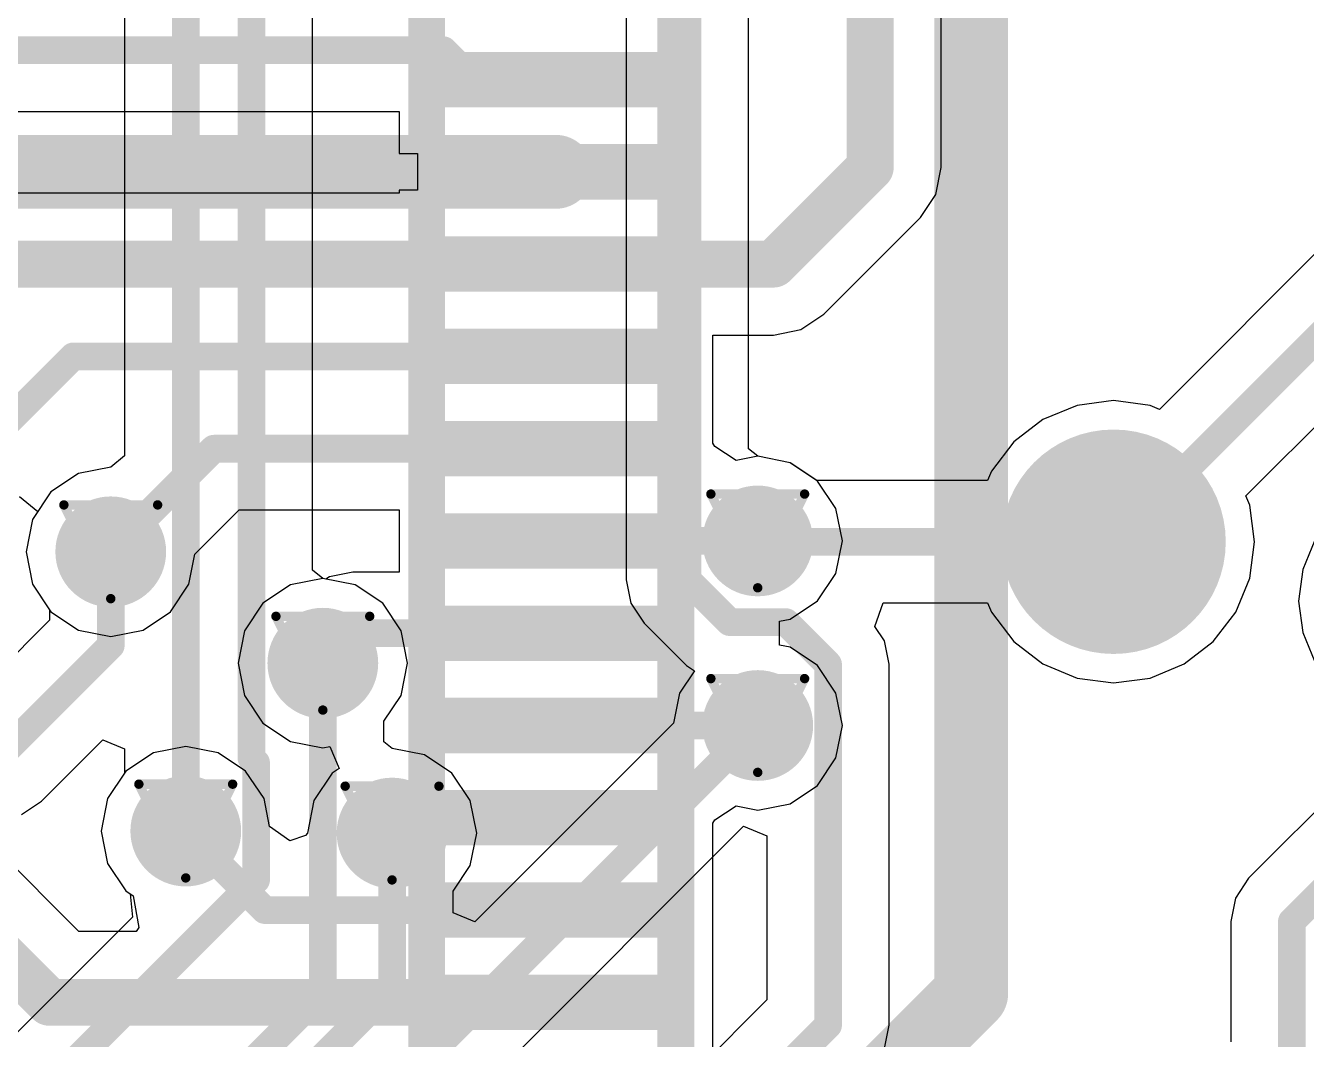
# Model space of a CAD drawing. Header units: millimetres. Extents: x 9.6 to 105, y 7.6 to 66.9.
# Drawn here: x 57.04 to 63.98, y 39.98 to 45.47 of the extents above; entities that cross this region are included whole.
import ezdxf

# ---------------------------------------------------------------- set-up
doc = ezdxf.new("R2010")
doc.units = ezdxf.units.MM
for name, color, linetype in [('BottomLayer', 5, 'Continuous'), ('BottomPaste', 16, 'Continuous'), ('BottomSolder', 6, 'Continuous'), ('DrillDrawing', 1, 'Continuous'), ('Mechanical2', 216, 'Continuous'), ('Mechanical3', 76, 'Continuous'), ('Mechanical5', 56, 'Continuous'), ('TopLayer', 1, 'Continuous'), ('TopPaste', 8, 'Continuous'), ('TopSolder', 216, 'Continuous'), ('ViaHoleLayer', 16, 'Continuous')]:
    doc.layers.add(name, color=color, linetype=linetype)

msp = doc.modelspace()

# ---------------------------------------------------------------- hatches: boundary and pattern name
at = {"layer": 'BottomLayer'}
h = msp.add_hatch(color=5, dxfattribs=at)
edge = h.paths.add_edge_path()
edge.add_arc((62.9384568, 42.6756576), 0.508, 0, 360)
h = msp.add_hatch(color=5, dxfattribs=at)
edge = h.paths.add_edge_path()
edge.add_arc((57.50559999999999, 42.62119999999999), 0.1999996, 0, 360)
h = msp.add_hatch(color=5, dxfattribs=at)
edge = h.paths.add_edge_path()
edge.add_arc((61.0108, 42.6800264), 0.1999996, 0, 360)
h = msp.add_hatch(color=5, dxfattribs=at)
edge = h.paths.add_edge_path()
edge.add_arc((58.65459439999999, 42.0175944), 0.1999996, 0, 360)
h = msp.add_hatch(color=5, dxfattribs=at)
edge = h.paths.add_edge_path()
edge.add_arc((61.0108, 41.6800284), 0.1999996, 0, 360)
h = msp.add_hatch(color=5, dxfattribs=at)
edge = h.paths.add_edge_path()
edge.add_arc((57.91199999999999, 41.10802039999999), 0.1999996, 0, 360)
h = msp.add_hatch(color=5, dxfattribs=at)
edge = h.paths.add_edge_path()
edge.add_arc((59.02959999999999, 41.0972), 0.1999996, 0, 360)
at = {"layer": 'BottomPaste'}
h = msp.add_hatch(color=16, dxfattribs=at)
edge = h.paths.add_edge_path()
edge.add_arc((62.9384568, 42.6756576), 0.4580001, 0, 360)
at = {"layer": 'BottomSolder'}
h = msp.add_hatch(color=6, dxfattribs=at)
edge = h.paths.add_edge_path()
edge.add_arc((62.9384568, 42.6756576), 0.6079998, 0, 360)
h = msp.add_hatch(color=6, dxfattribs=at)
edge = h.paths.add_edge_path()
edge.add_arc((61.0108, 42.6800264), 0.2999994, 0, 360)
h = msp.add_hatch(color=6, dxfattribs=at)
edge = h.paths.add_edge_path()
edge.add_arc((57.50559999999999, 42.62119999999999), 0.2999994, 0, 360)
h = msp.add_hatch(color=6, dxfattribs=at)
edge = h.paths.add_edge_path()
edge.add_arc((58.65459439999999, 42.0175944), 0.2999994, 0, 360)
h = msp.add_hatch(color=6, dxfattribs=at)
edge = h.paths.add_edge_path()
edge.add_arc((61.0108, 41.6800284), 0.2999994, 0, 360)
h = msp.add_hatch(color=6, dxfattribs=at)
edge = h.paths.add_edge_path()
edge.add_arc((57.91199999999999, 41.10802039999999), 0.2999994, 0, 360)
h = msp.add_hatch(color=6, dxfattribs=at)
edge = h.paths.add_edge_path()
edge.add_arc((59.02959999999999, 41.0972), 0.2999994, 0, 360)
at = {"layer": 'TopLayer'}
for points in [[(59.31727913, 45.3299957), (60.51727927, 45.3299957), (60.51727927, 45.0299963), (59.31727913, 45.0299963)], [(59.31727913, 44.8300221), (60.51727927, 44.8300221), (60.51727927, 44.5300227), (59.31727913, 44.5300227)], [(59.31727913, 44.3299977), (60.51727927, 44.3299977), (60.51727927, 44.0299983), (59.31727913, 44.0299983)], [(59.31727913, 43.8299733), (60.51727927, 43.8299733), (60.51727927, 43.5299739), (59.31727913, 43.5299739)], [(59.31727913, 43.3299997), (60.51727927, 43.3299997), (60.51727927, 43.0300003), (59.31727913, 43.0300003)], [(59.31727913, 42.8300261), (60.51727927, 42.8300261), (60.51727927, 42.5300267), (59.31727913, 42.5300267)], [(59.31727913, 42.3300017), (60.51727927, 42.3300017), (60.51727927, 42.03000229999999), (59.31727913, 42.03000229999999)], [(59.31727913, 41.83002809999999), (60.51727927, 41.83002809999999), (60.51727927, 41.5300287), (59.31727913, 41.5300287)], [(59.31727913, 41.3300037), (60.51727927, 41.3300037), (60.51727927, 41.0300043), (59.31727913, 41.0300043)], [(59.31727913, 40.8299793), (60.51727927, 40.8299793), (60.51727927, 40.52997989999999), (59.31727913, 40.52997989999999)], [(59.31727913, 40.33000569999999), (60.51727927, 40.33000569999999), (60.51727927, 40.0300063), (59.31727913, 40.0300063)]]:
    msp.add_hatch(color=1, dxfattribs=at).paths.add_polyline_path(points)
h = msp.add_hatch(color=1, dxfattribs=at)
edge = h.paths.add_edge_path()
edge.add_arc((57.50559999999999, 42.62119999999999), 0.1999996, 0, 360)
h = msp.add_hatch(color=1, dxfattribs=at)
edge = h.paths.add_edge_path()
edge.add_arc((61.0108, 42.6800264), 0.1999996, 0, 360)
h = msp.add_hatch(color=1, dxfattribs=at)
edge = h.paths.add_edge_path()
edge.add_arc((58.65459439999999, 42.0175944), 0.1999996, 0, 360)
h = msp.add_hatch(color=1, dxfattribs=at)
edge = h.paths.add_edge_path()
edge.add_arc((61.0108, 41.6800284), 0.1999996, 0, 360)
h = msp.add_hatch(color=1, dxfattribs=at)
edge = h.paths.add_edge_path()
edge.add_arc((57.91199999999999, 41.10802039999999), 0.1999996, 0, 360)
h = msp.add_hatch(color=1, dxfattribs=at)
edge = h.paths.add_edge_path()
edge.add_arc((59.02959999999999, 41.0972), 0.1999996, 0, 360)
at = {"layer": 'TopPaste'}
for points in [[(59.31727913, 45.3299957), (60.51727927, 45.3299957), (60.51727927, 45.0299963), (59.31727913, 45.0299963)], [(59.31727913, 44.8300221), (60.51727927, 44.8300221), (60.51727927, 44.5300227), (59.31727913, 44.5300227)], [(59.31727913, 44.3299977), (60.51727927, 44.3299977), (60.51727927, 44.0299983), (59.31727913, 44.0299983)], [(59.31727913, 43.8299733), (60.51727927, 43.8299733), (60.51727927, 43.5299739), (59.31727913, 43.5299739)], [(59.31727913, 43.3299997), (60.51727927, 43.3299997), (60.51727927, 43.0300003), (59.31727913, 43.0300003)], [(59.31727913, 42.8300261), (60.51727927, 42.8300261), (60.51727927, 42.5300267), (59.31727913, 42.5300267)], [(59.31727913, 42.3300017), (60.51727927, 42.3300017), (60.51727927, 42.03000229999999), (59.31727913, 42.03000229999999)], [(59.31727913, 41.83002809999999), (60.51727927, 41.83002809999999), (60.51727927, 41.5300287), (59.31727913, 41.5300287)], [(59.31727913, 41.3300037), (60.51727927, 41.3300037), (60.51727927, 41.0300043), (59.31727913, 41.0300043)], [(59.31727913, 40.8299793), (60.51727927, 40.8299793), (60.51727927, 40.52997989999999), (59.31727913, 40.52997989999999)], [(59.31727913, 40.33000569999999), (60.51727927, 40.33000569999999), (60.51727927, 40.0300063), (59.31727913, 40.0300063)]]:
    msp.add_hatch(color=8, dxfattribs=at).paths.add_polyline_path(points)
at = {"layer": 'TopSolder'}
for points in [[(59.31727913, 45.3299957), (60.51727927, 45.3299957), (60.51727927, 45.0299963), (59.31727913, 45.0299963)], [(59.31727913, 44.8300221), (60.51727927, 44.8300221), (60.51727927, 44.5300227), (59.31727913, 44.5300227)], [(59.31727913, 44.3299977), (60.51727927, 44.3299977), (60.51727927, 44.0299983), (59.31727913, 44.0299983)], [(59.31727913, 43.8299733), (60.51727927, 43.8299733), (60.51727927, 43.5299739), (59.31727913, 43.5299739)], [(59.31727913, 43.3299997), (60.51727927, 43.3299997), (60.51727927, 43.0300003), (59.31727913, 43.0300003)], [(59.31727913, 42.8300261), (60.51727927, 42.8300261), (60.51727927, 42.5300267), (59.31727913, 42.5300267)], [(59.31727913, 42.3300017), (60.51727927, 42.3300017), (60.51727927, 42.03000229999999), (59.31727913, 42.03000229999999)], [(59.31727913, 41.83002809999999), (60.51727927, 41.83002809999999), (60.51727927, 41.5300287), (59.31727913, 41.5300287)], [(59.31727913, 41.3300037), (60.51727927, 41.3300037), (60.51727927, 41.0300043), (59.31727913, 41.0300043)], [(59.31727913, 40.8299793), (60.51727927, 40.8299793), (60.51727927, 40.52997989999999), (59.31727913, 40.52997989999999)], [(59.31727913, 40.33000569999999), (60.51727927, 40.33000569999999), (60.51727927, 40.0300063), (59.31727913, 40.0300063)]]:
    msp.add_hatch(color=216, dxfattribs=at).paths.add_polyline_path(points)
h = msp.add_hatch(color=216, dxfattribs=at)
edge = h.paths.add_edge_path()
edge.add_arc((61.0108, 42.6800264), 0.2999994, 0, 360)
h = msp.add_hatch(color=216, dxfattribs=at)
edge = h.paths.add_edge_path()
edge.add_arc((57.50559999999999, 42.62119999999999), 0.2999994, 0, 360)
h = msp.add_hatch(color=216, dxfattribs=at)
edge = h.paths.add_edge_path()
edge.add_arc((58.65459439999999, 42.0175944), 0.2999994, 0, 360)
h = msp.add_hatch(color=216, dxfattribs=at)
edge = h.paths.add_edge_path()
edge.add_arc((61.0108, 41.6800284), 0.2999994, 0, 360)
h = msp.add_hatch(color=216, dxfattribs=at)
edge = h.paths.add_edge_path()
edge.add_arc((57.91199999999999, 41.10802039999999), 0.2999994, 0, 360)
h = msp.add_hatch(color=216, dxfattribs=at)
edge = h.paths.add_edge_path()
edge.add_arc((59.02959999999999, 41.0972), 0.2999994, 0, 360)
at = {"layer": 'ViaHoleLayer'}
h = msp.add_hatch(color=16, dxfattribs=at)
edge = h.paths.add_edge_path()
edge.add_arc((61.0108, 42.6800264), 0.0999998, 0, 360)
h = msp.add_hatch(color=16, dxfattribs=at)
edge = h.paths.add_edge_path()
edge.add_arc((57.50559999999999, 42.62119999999999), 0.0999998, 0, 360)
h = msp.add_hatch(color=16, dxfattribs=at)
edge = h.paths.add_edge_path()
edge.add_arc((58.65459439999999, 42.0175944), 0.0999998, 0, 360)
h = msp.add_hatch(color=16, dxfattribs=at)
edge = h.paths.add_edge_path()
edge.add_arc((61.0108, 41.6800284), 0.0999998, 0, 360)
h = msp.add_hatch(color=16, dxfattribs=at)
edge = h.paths.add_edge_path()
edge.add_arc((57.91199999999999, 41.10802039999999), 0.0999998, 0, 360)
h = msp.add_hatch(color=16, dxfattribs=at)
edge = h.paths.add_edge_path()
edge.add_arc((59.02959999999999, 41.0972), 0.0999998, 0, 360)

# ---------------------------------------------------------------- linework, layer by layer
at = {"layer": 'BottomLayer'}
for p, q in [((57.58063413999999, 56.45494678), (57.58063413999999, 43.1415952)), ((60.96116585999999, 43.17957582), (60.96116585999999, 50.40874602)), ((60.29843414, 50.26587864), (60.29843414, 42.46879999999999)), ((58.59896585999999, 42.5220638), (58.59896585999999, 48.73234601999999)), ((64.12288674, 44.32870991999999), (63.18723963999999, 43.39306282)), ((63.65586202, 42.92444044), (64.49445571999999, 43.76303413999999)), ((62.9384568, 43.4401976), (62.7405781, 43.41414735999999)), ((63.13633549999999, 43.41414735999999), (62.9384568, 43.4401976)), ((62.7405781, 43.41414735999999), (62.5561868, 43.33776956)), ((63.18723963999999, 43.39306282), (63.13633549999999, 43.41414735999999)), ((62.5561868, 43.33776956), (62.39784573999999, 43.21626866)), ((61.01080253999999, 43.13884184), (60.96116585999999, 43.17957582)), ((62.39784573999999, 43.21626866), (62.27634484, 43.0579276)), ((57.58063413999999, 43.1415952), (57.50559746, 43.08001544)), ((61.18638004, 43.10391684), (61.01080253999999, 43.13884184)), ((61.33139118, 43.00702345999999), (61.18638004, 43.10391684)), ((57.33001996, 43.04509044), (57.18116833999999, 42.94563166)), ((57.50559746, 43.08001544), (57.33001996, 43.04509044)), ((62.27634484, 43.0579276), (62.2552603, 43.00702345999999)), ((62.2552603, 43.00702345999999), (61.33139118, 43.00702345999999)), ((57.18116833999999, 42.94563166), (57.08170956, 42.79678004)), ((63.67694656, 42.8735363), (63.65586202, 42.92444044)), ((63.7029968, 42.6756576), (63.67694656, 42.8735363)), ((57.08170956, 42.79678004), (57.04678456, 42.62119999999999)), ((63.67694656, 42.4777789), (63.7029968, 42.6756576)), ((57.04678456, 42.62119999999999), (57.08170956, 42.44561995999999)), ((58.65459694, 42.47640984), (58.59896585999999, 42.5220638)), ((58.83017443999999, 42.44148483999999), (58.65459694, 42.47640984)), ((60.29843414, 42.46879999999999), (60.32365887999999, 42.34199049999999)), ((63.60056875999999, 42.2933876), (63.67694656, 42.4777789)), ((57.08170956, 42.44561995999999), (57.17423414, 42.30714678)), ((58.97902606, 42.34202605999999), (58.83017443999999, 42.44148483999999)), ((59.07848483999999, 42.19317444), (58.97902606, 42.34202605999999)), ((60.32365887999999, 42.34199049999999), (60.39549007999999, 42.23449008)), ((61.64523358, 42.21729173999999), (61.69006966, 42.34429174)), ((61.69006966, 42.34429174), (62.2552603, 42.34429174)), ((62.2552603, 42.34429174), (62.27634484, 42.2933876)), ((57.17423414, 42.30714678), (57.17423414, 42.25045652)), ((62.27634484, 42.2933876), (62.39784573999999, 42.13504654)), ((63.47906785999999, 42.13504654), (63.60056875999999, 42.2933876)), ((57.17423414, 42.25045652), (56.75874602, 41.83496586)), ((59.11340984, 42.0175944), (59.07848483999999, 42.19317444)), ((60.39549007999999, 42.23449008), (60.62408754, 42.00589007999999)), ((61.69794112, 42.1384095), (61.64523358, 42.21729173999999)), ((61.72316586, 42.01159999999999), (61.69794112, 42.1384095)), ((62.39784573999999, 42.13504654), (62.5561868, 42.01354564)), ((63.3207268, 42.01354564), (63.47906785999999, 42.13504654)), ((59.07848483999999, 41.84201436), (59.11340984, 42.0175944)), ((60.62408754, 42.00589007999999), (60.66780601999999, 41.97667754)), ((61.72316586, 40.0558), (61.72316586, 42.01159999999999)), ((62.5561868, 42.01354564), (62.7405781, 41.93716784)), ((63.13633549999999, 41.93716784), (63.3207268, 42.01354564)), ((60.66780601999999, 41.97667754), (60.58690956, 41.85560844)), ((62.7405781, 41.93716784), (62.9384568, 41.9111176)), ((62.9384568, 41.9111176), (63.13633549999999, 41.93716784)), ((58.98596026, 41.70354118), (59.07848483999999, 41.84201436)), ((60.58690956, 41.85560844), (60.55442041999999, 41.6922712)), ((58.98596026, 41.59183197999999), (58.98596026, 41.70354118)), ((60.55442041999999, 41.6922712), (59.47829861999999, 40.6161494)), ((57.13030991999999, 41.26929008), (57.46330137999999, 41.602279)), ((57.46330137999999, 41.602279), (57.58063413999999, 41.55367863999999)), ((59.02960254, 41.55601544), (58.98596026, 41.59183197999999)), ((57.58063413999999, 41.55367863999999), (57.58063413999999, 41.42207362)), ((59.20518003999999, 41.52109044), (59.02960254, 41.55601544)), ((59.35403166, 41.42163166), (59.20518003999999, 41.52109044)), ((57.58063413999999, 41.42207362), (57.48810956, 41.28360044)), ((59.45349044, 41.27278004), (59.35403166, 41.42163166)), ((57.02280949999999, 41.19745888), (57.13030991999999, 41.26929008)), ((57.48810956, 41.28360044), (57.45318456, 41.10802039999999)), ((59.48841544, 41.0972), (59.45349044, 41.27278004)), ((56.7478926, 36.94849862), (60.93343414, 41.13404016)), ((57.45318456, 41.10802039999999), (57.48810956, 40.93244035999999)), ((59.45349044, 40.92161995999999), (59.48841544, 41.0972)), ((60.93343414, 41.13404016), (61.06043414, 41.08143422)), ((61.06043414, 41.08143422), (61.06043414, 40.19305652)), ((57.48810956, 40.93244035999999), (57.58756834, 40.78358874)), ((59.36096586, 40.78314678), (59.45349044, 40.92161995999999)), ((57.58756834, 40.78358874), (57.61056296, 40.76822428)), ((57.61056296, 40.76822428), (57.6230115, 40.64183388)), ((59.36096586, 40.6647523), (59.36096586, 40.78314678)), ((59.47829861999999, 40.6161494), (59.36096586, 40.6647523)), ((57.6230115, 40.64183388), (54.88361642, 37.90243626)), ((61.06043414, 40.19305652), (58.45855974, 37.59118212)), ((61.69794112, 39.92899304), (61.72316586, 40.0558))]:
    msp.add_line(p, q, dxfattribs=at)
at = {"layer": 'BottomLayer', "const_width": 0.1499997}
for points in [[(57.91199999999999, 41.10802039999999), (57.91199999999999, 56.76899999999999)], [(60.6298, 42.46879999999999), (60.6298, 50.546)], [(58.26759999999999, 41.50359999999999), (58.26759999999999, 48.8696)], [(62.9384568, 42.6756576), (64.3571992, 44.0944)], [(61.0108, 42.6800264), (61.0151688, 42.6756576)], [(61.0151688, 42.6756576), (62.9384568, 42.6756576)], [(57.50559999999999, 42.1132), (57.50559999999999, 42.62119999999999)], [(60.6298, 42.46879999999999), (60.8584, 42.2402)], [(60.8584, 42.2402), (61.1632, 42.2402)], [(61.1632, 42.2402), (61.39179999999999, 42.01159999999999)], [(56.896, 41.50359999999999), (57.50559999999999, 42.1132)], [(58.65459439999999, 40.23959439999999), (58.65459439999999, 42.0175944)], [(61.39179999999999, 40.0558), (61.39179999999999, 42.01159999999999)], [(53.0774148, 33.7466432), (61.0108, 41.6800284)], [(58.26759999999999, 41.50359999999999), (58.29299999999999, 41.4782)], [(58.29299999999999, 40.8432), (58.29299999999999, 41.4782)], [(59.02959999999999, 40.259), (59.02959999999999, 41.0972)], [(55.0208704, 37.5710704), (58.29299999999999, 40.8432)], [(53.28919999999999, 34.5186), (59.02959999999999, 40.259)], [(53.2638, 34.8488), (58.65459439999999, 40.23959439999999)], [(58.4708, 37.1348), (61.39179999999999, 40.0558)]]:
    msp.add_lwpolyline(points, dxfattribs=at)
at = {"layer": 'BottomLayer', "const_width": 0.07499858}
for points in [[(60.97329944, 42.6800264, 1), (61.04830056, 42.6800264, 1)], [(60.97766824, 42.6756576, 1), (61.05266935999999, 42.6756576, 1)], [(60.97766824, 42.6756576, 1), (61.05266935999999, 42.6756576, 1)], [(62.90095624, 42.6756576, 1), (62.97595735999999, 42.6756576, 1)], [(62.90095624, 42.6756576, 1), (62.97595735999999, 42.6756576, 1)], [(57.46809944, 42.62119999999999, 1), (57.54310055999999, 42.62119999999999, 1)], [(60.59229944, 42.46879999999999, 1), (60.66730056, 42.46879999999999, 1)], [(60.59229944, 42.46879999999999, 1), (60.66730056, 42.46879999999999, 1)], [(60.82089943999999, 42.2402, 1), (60.89590055999999, 42.2402, 1)], [(60.82089943999999, 42.2402, 1), (60.89590055999999, 42.2402, 1)], [(61.12569943999999, 42.2402, 1), (61.20070055999999, 42.2402, 1)], [(61.12569943999999, 42.2402, 1), (61.20070055999999, 42.2402, 1)], [(57.46809944, 42.1132, 1), (57.54310055999999, 42.1132, 1)], [(57.46809944, 42.1132, 1), (57.54310055999999, 42.1132, 1)], [(58.61709383999999, 42.0175944, 1), (58.69209495999999, 42.0175944, 1)], [(61.35429944000001, 42.01159999999999, 1), (61.42930055999999, 42.01159999999999, 1)], [(61.35429944000001, 42.01159999999999, 1), (61.42930055999999, 42.01159999999999, 1)], [(60.97329944, 41.6800284, 1), (61.04830056, 41.6800284, 1)], [(58.23009944, 41.50359999999999, 1), (58.30510056, 41.50359999999999, 1)], [(58.23009944, 41.50359999999999, 1), (58.30510056, 41.50359999999999, 1)], [(58.25549943999999, 41.4782, 1), (58.33050056, 41.4782, 1)], [(58.25549943999999, 41.4782, 1), (58.33050056, 41.4782, 1)], [(57.87449944, 41.10802039999999, 1), (57.94950055999999, 41.10802039999999, 1)], [(58.99209943999999, 41.0972, 1), (59.06710055999999, 41.0972, 1)], [(58.25549943999999, 40.8432, 1), (58.33050056, 40.8432, 1)], [(58.25549943999999, 40.8432, 1), (58.33050056, 40.8432, 1)], [(58.99209943999999, 40.259, 1), (59.06710055999999, 40.259, 1)], [(58.99209943999999, 40.259, 1), (59.06710055999999, 40.259, 1)], [(58.61709383999999, 40.23959439999999, 1), (58.69209495999999, 40.23959439999999, 1)], [(58.61709383999999, 40.23959439999999, 1), (58.69209495999999, 40.23959439999999, 1)], [(61.35429944000001, 40.0558, 1), (61.42930055999999, 40.0558, 1)], [(61.35429944000001, 40.0558, 1), (61.42930055999999, 40.0558, 1)]]:
    msp.add_lwpolyline(points, format="xyb", close=True, dxfattribs=at)
at = {"layer": 'DrillDrawing', "const_width": 0.0508}
for points in [[(60.75679999999999, 42.93402639999999), (61.26479999999999, 42.93402639999999)], [(60.75679999999999, 42.93402639999999), (61.0108, 42.4260264)], [(61.0108, 42.4260264), (61.26479999999999, 42.93402639999999)], [(57.2516, 42.8752), (57.7596, 42.8752)], [(57.2516, 42.8752), (57.50559999999999, 42.3672)], [(57.50559999999999, 42.3672), (57.7596, 42.8752)], [(58.4005944, 42.2715944), (58.9085944, 42.2715944)], [(58.4005944, 42.2715944), (58.65459439999999, 41.7635944)], [(58.65459439999999, 41.7635944), (58.9085944, 42.2715944)], [(60.75679999999999, 41.9340284), (61.26479999999999, 41.9340284)], [(60.75679999999999, 41.9340284), (61.0108, 41.4260284)], [(61.0108, 41.4260284), (61.26479999999999, 41.9340284)], [(57.65799999999999, 41.3620204), (58.166, 41.3620204)], [(57.65799999999999, 41.3620204), (57.91199999999999, 40.8540204)], [(57.91199999999999, 40.8540204), (58.166, 41.3620204)], [(58.7756, 41.35119999999999), (59.2836, 41.35119999999999)], [(58.7756, 41.35119999999999), (59.02959999999999, 40.8432)], [(59.02959999999999, 40.8432), (59.2836, 41.35119999999999)]]:
    msp.add_lwpolyline(points, dxfattribs=at)
at = {"layer": 'DrillDrawing', "const_width": 0.0254}
for points in [[(60.7441, 42.93402639999999, 1), (60.7695, 42.93402639999999, 1)], [(60.7441, 42.93402639999999, 1), (60.7695, 42.93402639999999, 1)], [(61.2521, 42.93402639999999, 1), (61.2775, 42.93402639999999, 1)], [(61.2521, 42.93402639999999, 1), (61.2775, 42.93402639999999, 1)], [(57.23889999999999, 42.8752, 1), (57.2643, 42.8752, 1)], [(57.23889999999999, 42.8752, 1), (57.2643, 42.8752, 1)], [(57.7469, 42.8752, 1), (57.7723, 42.8752, 1)], [(57.7469, 42.8752, 1), (57.7723, 42.8752, 1)], [(60.99809999999999, 42.4260264, 1), (61.02349999999999, 42.4260264, 1)], [(60.99809999999999, 42.4260264, 1), (61.02349999999999, 42.4260264, 1)], [(57.4929, 42.3672, 1), (57.5183, 42.3672, 1)], [(57.4929, 42.3672, 1), (57.5183, 42.3672, 1)], [(58.38789439999999, 42.2715944, 1), (58.41329439999999, 42.2715944, 1)], [(58.38789439999999, 42.2715944, 1), (58.41329439999999, 42.2715944, 1)], [(58.8958944, 42.2715944, 1), (58.92129439999999, 42.2715944, 1)], [(58.8958944, 42.2715944, 1), (58.92129439999999, 42.2715944, 1)], [(60.7441, 41.9340284, 1), (60.7695, 41.9340284, 1)], [(60.7441, 41.9340284, 1), (60.7695, 41.9340284, 1)], [(61.2521, 41.9340284, 1), (61.2775, 41.9340284, 1)], [(61.2521, 41.9340284, 1), (61.2775, 41.9340284, 1)], [(58.6418944, 41.7635944, 1), (58.6672944, 41.7635944, 1)], [(58.6418944, 41.7635944, 1), (58.6672944, 41.7635944, 1)], [(60.99809999999999, 41.4260284, 1), (61.02349999999999, 41.4260284, 1)], [(60.99809999999999, 41.4260284, 1), (61.02349999999999, 41.4260284, 1)], [(57.64529999999999, 41.3620204, 1), (57.6707, 41.3620204, 1)], [(57.64529999999999, 41.3620204, 1), (57.6707, 41.3620204, 1)], [(58.15329999999999, 41.3620204, 1), (58.1787, 41.3620204, 1)], [(58.15329999999999, 41.3620204, 1), (58.1787, 41.3620204, 1)], [(58.76289999999999, 41.35119999999999, 1), (58.78829999999999, 41.35119999999999, 1)], [(58.76289999999999, 41.35119999999999, 1), (58.78829999999999, 41.35119999999999, 1)], [(59.2709, 41.35119999999999, 1), (59.29629999999999, 41.35119999999999, 1)], [(59.2709, 41.35119999999999, 1), (59.29629999999999, 41.35119999999999, 1)], [(57.8993, 40.8540204, 1), (57.92469999999999, 40.8540204, 1)], [(57.8993, 40.8540204, 1), (57.92469999999999, 40.8540204, 1)], [(59.0169, 40.8432, 1), (59.0423, 40.8432, 1)], [(59.0169, 40.8432, 1), (59.0423, 40.8432, 1)]]:
    msp.add_lwpolyline(points, format="xyb", close=True, dxfattribs=at)
at = {"layer": 'Mechanical2', "const_width": 0.1999996}
msp.add_lwpolyline([(60.56731599999999, 36.0799888), (60.56731599999999, 50.2800112)], dxfattribs=at)
at = {"layer": 'Mechanical3', "const_width": 0.1999996}
msp.add_lwpolyline([(59.21730599999999, 34.7299788), (59.21730599999999, 51.6300212)], dxfattribs=at)
at = {"layer": 'Mechanical5', "const_width": 0.1999996}
msp.add_lwpolyline([(59.21730599999999, 34.7299788), (59.21730599999999, 51.6300212)], dxfattribs=at)
at = {"layer": 'TopLayer'}
for p, q in [((62.00478582, 44.704), (62.00478582, 46.0196184)), ((54.991, 45.00763414), (59.06728089999999, 45.00763414)), ((59.06728089999999, 45.00763414), (59.06728089999999, 44.77999679999999)), ((59.06728089999999, 44.77999679999999), (59.16728069999999, 44.77999679999999)), ((59.16728069999999, 44.77999679999999), (59.16728069999999, 44.57999719999999)), ((61.97552501999999, 44.55690097999999), (62.00478582, 44.704)), ((59.06728089999999, 44.56438382), (56.3092219, 44.56438382)), ((59.16728069999999, 44.57999719999999), (59.06728089999999, 44.57999719999999)), ((59.06728089999999, 44.57999719999999), (59.06728089999999, 44.56438382)), ((61.89220286, 44.43219714), (61.97552501999999, 44.55690097999999)), ((61.36820085999999, 43.90819514), (61.89219524, 44.43219206)), ((61.89219524, 44.43219206), (61.89220286, 44.43219714)), ((61.24349701999999, 43.82487298), (61.36820085999999, 43.90819514)), ((60.76727749999999, 43.2100355), (60.76727749999999, 43.79561218)), ((60.76727749999999, 43.79561218), (61.09638529999999, 43.79561218)), ((61.09638529999999, 43.79561218), (61.09639799999999, 43.79560964)), ((61.09639799999999, 43.79560964), (61.24349701999999, 43.82487298)), ((60.77882434, 43.1920015), (60.76727749999999, 43.2100355)), ((60.89428004, 43.11566434), (60.77882434, 43.1920015)), ((61.0108, 43.13884184), (60.89428004, 43.11566434)), ((61.18638004, 43.10391684), (61.0108, 43.13884184)), ((61.33523166, 43.00445806), (61.18638004, 43.10391684)), ((61.43469043999999, 42.85560644), (61.33523166, 43.00445806)), ((57.01180875999999, 42.92075998), (57.11045728, 42.83980256)), ((57.11045728, 42.83980256), (57.08170956, 42.79678004)), ((57.96198211999999, 42.60896228), (58.20165398, 42.84863413999999)), ((58.20165398, 42.84863413999999), (59.06728089999999, 42.84863413999999)), ((59.06728089999999, 42.84863413999999), (59.06728089999999, 42.51136786)), ((61.46961544, 42.6800264), (61.43469043999999, 42.85560644)), ((57.08170956, 42.79678004), (57.04678456, 42.62119999999999)), ((61.43469043999999, 42.50444636), (61.46961544, 42.6800264)), ((64.02915565999999, 42.68402436), (63.9632579, 42.52493146)), ((57.04678456, 42.62119999999999), (57.08170956, 42.44561995999999)), ((57.92949044, 42.44561995999999), (57.96198211999999, 42.60896228)), ((58.65459439999999, 42.47640984), (58.47901436, 42.44148483999999)), ((58.67080214, 42.47318658), (58.65459439999999, 42.47640984)), ((58.69019504, 42.48614312), (58.67080214, 42.47318658)), ((58.817002, 42.51136786), (58.69019504, 42.48614312)), ((59.06728089999999, 42.51136786), (58.817002, 42.51136786)), ((61.33523166, 42.35559474), (61.43469043999999, 42.50444636)), ((63.9632579, 42.52493146), (63.94078143999999, 42.35420282)), ((57.08170956, 42.44561995999999), (57.18116833999999, 42.29676834)), ((57.83003166, 42.29676834), (57.92949044, 42.44561995999999)), ((58.47901436, 42.44148483999999), (58.33016274, 42.34202605999999)), ((58.33016274, 42.34202605999999), (58.23070396, 42.19317444)), ((61.18638004, 42.25613595999999), (61.33523166, 42.35559474)), ((63.94078143999999, 42.35420282), (63.9632579, 42.18347418)), ((57.18116833999999, 42.29676834), (57.33001996, 42.19730956)), ((57.68118003999999, 42.19730956), (57.83003166, 42.29676834)), ((57.33001996, 42.19730956), (57.50559999999999, 42.16238456)), ((57.50559999999999, 42.16238456), (57.68118003999999, 42.19730956)), ((58.23070396, 42.19317444), (58.19577896000001, 42.0175944)), ((61.12924782, 42.244772), (61.18638004, 42.25613595999999)), ((61.12924782, 42.1152828), (61.12924782, 42.244772)), ((63.9632579, 42.18347418), (64.02915565999999, 42.02438127999999)), ((61.18638004, 42.10391884), (61.12924782, 42.1152828)), ((61.33523166, 42.00446006), (61.18638004, 42.10391884)), ((58.19577896000001, 42.0175944), (58.23070396, 41.84201436)), ((61.43469043999999, 41.85560844), (61.33523166, 42.00446006)), ((58.23070396, 41.84201436), (58.33016274, 41.69316274)), ((61.46961544, 41.6800284), (61.43469043999999, 41.85560844)), ((57.33268696, 40.56439182), (56.22327846, 41.67380286)), ((58.33016274, 41.69316274), (58.47901436, 41.59370396)), ((61.43469043999999, 41.50444836), (61.46961544, 41.6800284)), ((57.91199999999999, 41.56683584), (57.73641996, 41.53191084)), ((58.08758004, 41.53191084), (57.91199999999999, 41.56683584)), ((58.47901436, 41.59370396), (58.65459439999999, 41.55877896)), ((58.65459439999999, 41.55877896), (58.69337258, 41.56649294)), ((58.69337258, 41.56649294), (58.74292543999999, 41.44686148)), ((57.73641996, 41.53191084), (57.58756834, 41.43245206)), ((58.23643166, 41.43245206), (58.08758004, 41.53191084)), ((61.33523166, 41.35559674), (61.43469043999999, 41.50444836)), ((64.36794594, 41.55005152), (63.7172589, 40.89936194)), ((57.58756834, 41.43245206), (57.48810956, 41.28360044)), ((58.33589043999999, 41.28360044), (58.23643166, 41.43245206)), ((58.74292543999999, 41.44686148), (58.70516833999999, 41.42163166)), ((58.70516833999999, 41.42163166), (58.60570956, 41.27278004)), ((61.18638004, 41.25613796), (61.33523166, 41.35559674)), ((57.48810956, 41.28360044), (57.45318456, 41.10802039999999)), ((58.3658345, 41.13305972), (58.33589043999999, 41.28360044)), ((58.60570956, 41.27278004), (58.57078456, 41.09720254)), ((60.77882434, 41.1680533), (60.89428004, 41.24439046)), ((60.89428004, 41.24439046), (61.0108, 41.22121296)), ((61.0108, 41.22121296), (61.18638004, 41.25613796)), ((60.76727749999999, 41.1500193), (60.77882434, 41.1680533)), ((60.76727749999999, 40.2799804), (60.76727749999999, 41.1500193)), ((57.45318456, 41.10802039999999), (57.48810956, 40.93244035999999)), ((58.47518403999999, 41.05576244), (58.3658345, 41.13305972)), ((58.56022578, 41.08433744), (58.47518403999999, 41.05576244)), ((58.57078456, 41.09720254), (58.56022578, 41.08433744)), ((57.48810956, 40.93244035999999), (57.58756834, 40.78358874)), ((63.71725128, 40.89935686), (63.67031208, 40.85241512)), ((63.7172589, 40.89936194), (63.71725128, 40.89935686)), ((63.67031208, 40.85241512), (63.59848087999999, 40.7449147)), ((57.58756834, 40.78358874), (57.626377, 40.75765788)), ((57.626377, 40.75765788), (57.65849275999999, 40.58509789999999)), ((63.59848087999999, 40.7449147), (63.57325614, 40.6181052)), ((63.57325614, 40.6181052), (63.57325614, 39.96587638)), ((57.64403508, 40.56439182), (57.33268696, 40.56439182)), ((57.65849275999999, 40.58509789999999), (57.64403508, 40.56439182)), ((60.76727749999999, 39.7800068), (60.76727749999999, 40.2799804))]:
    msp.add_line(p, q, dxfattribs=at)
for points, const_width in [([(62.16731279999999, 40.2268944), (62.16731279999999, 50.9299972)], 0.3999992), ([(61.6204, 44.704), (61.6204, 46.0196184)], 0.254), ([(54.991, 45.339), (59.3082888, 45.339)], 0.1499997), ([(59.3082888, 45.339), (59.4672928, 45.179996)], 0.1499997), ([(59.4672928, 45.179996), (59.91727919999999, 45.179996)], 0.1499997), ([(56.7421776, 44.6800224), (59.91727919999999, 44.6800224)], 0.3999992), ([(61.09639799999999, 44.179998), (61.6204, 44.704)], 0.254), ([(56.150002, 44.179998), (59.91727919999999, 44.179998)], 0.254), ([(59.91727919999999, 44.179998), (61.09639799999999, 44.179998)], 0.254), ([(55.9896264, 42.3672), (57.30239999999999, 43.6799736)], 0.1499997), ([(57.30239999999999, 43.6799736), (59.91727919999999, 43.6799736)], 0.1499997), ([(57.50559999999999, 42.62119999999999), (58.0644, 43.18)], 0.1499997), ([(58.0644, 43.18), (59.91727919999999, 43.18)], 0.1499997), ([(59.91727919999999, 42.6800264), (61.0108, 42.6800264)], 0.1499997), ([(58.65459439999999, 42.0175944), (58.817002, 42.180002)], 0.1499997), ([(58.817002, 42.180002), (59.91727919999999, 42.180002)], 0.1499997), ([(59.91727919999999, 41.6800284), (61.0108, 41.6800284)], 0.1499997), ([(55.95147559999999, 41.40199999999999), (57.1734696, 40.180006)], 0.254), ([(63.95156119999999, 40.6650444), (64.6022584, 41.3157416)], 0.1499997), ([(59.02959999999999, 41.0972), (59.11240399999999, 41.180004)], 0.1499997), ([(59.11240399999999, 41.180004), (59.91727919999999, 41.180004)], 0.1499997), ([(57.91199999999999, 41.10802039999999), (58.3400408, 40.6799796)], 0.1499997), ([(58.3400408, 40.6799796), (59.91727919999999, 40.6799796)], 0.1499997), ([(63.904622, 40.6181052), (63.95156119999999, 40.6650444)], 0.1499997), ([(63.904622, 39.82862239999999), (63.904622, 40.6181052)], 0.1499997), ([(61.6204, 39.6799816), (62.16731279999999, 40.2268944)], 0.3999992), ([(57.1734696, 40.180006), (59.91727919999999, 40.180006)], 0.254)]:
    msp.add_lwpolyline(points, dxfattribs=dict(at, const_width=const_width))
for points, const_width in [([(59.27078823999999, 45.339, 1), (59.34578936, 45.339, 1)], 0.07499858), ([(59.27078823999999, 45.339, 1), (59.34578936, 45.339, 1)], 0.07499858), ([(59.42979224, 45.179996, 1), (59.50479335999999, 45.179996, 1)], 0.07499858), ([(59.42979224, 45.179996, 1), (59.50479335999999, 45.179996, 1)], 0.07499858), ([(59.87977863999999, 45.179996, 1), (59.95477975999999, 45.179996, 1)], 0.07499858), ([(59.8172794, 44.6800224, 1), (60.01727899999999, 44.6800224, 1)], 0.1999996), ([(61.5569, 44.704, 1), (61.6839, 44.704, 1)], 0.127), ([(61.5569, 44.704, 1), (61.6839, 44.704, 1)], 0.127), ([(59.85377919999999, 44.179998, 1), (59.9807792, 44.179998, 1)], 0.127), ([(59.85377919999999, 44.179998, 1), (59.9807792, 44.179998, 1)], 0.127), ([(61.032898, 44.179998, 1), (61.159898, 44.179998, 1)], 0.127), ([(61.032898, 44.179998, 1), (61.159898, 44.179998, 1)], 0.127), ([(57.26489944, 43.6799736, 1), (57.33990055999999, 43.6799736, 1)], 0.07499858), ([(57.26489944, 43.6799736, 1), (57.33990055999999, 43.6799736, 1)], 0.07499858), ([(59.87977863999999, 43.6799736, 1), (59.95477975999999, 43.6799736, 1)], 0.07499858), ([(58.02689943999999, 43.18, 1), (58.10190056, 43.18, 1)], 0.07499858), ([(58.02689943999999, 43.18, 1), (58.10190056, 43.18, 1)], 0.07499858), ([(59.87977863999999, 43.18, 1), (59.95477975999999, 43.18, 1)], 0.07499858), ([(59.87977863999999, 42.6800264, 1), (59.95477975999999, 42.6800264, 1)], 0.07499858), ([(60.97329944, 42.6800264, 1), (61.04830056, 42.6800264, 1)], 0.07499858), ([(57.46809944, 42.62119999999999, 1), (57.54310055999999, 42.62119999999999, 1)], 0.07499858), ([(58.77950144, 42.180002, 1), (58.85450256, 42.180002, 1)], 0.07499858), ([(58.77950144, 42.180002, 1), (58.85450256, 42.180002, 1)], 0.07499858), ([(59.87977863999999, 42.180002, 1), (59.95477975999999, 42.180002, 1)], 0.07499858), ([(58.61709383999999, 42.0175944, 1), (58.69209495999999, 42.0175944, 1)], 0.07499858), ([(59.87977863999999, 41.6800284, 1), (59.95477975999999, 41.6800284, 1)], 0.07499858), ([(60.97329944, 41.6800284, 1), (61.04830056, 41.6800284, 1)], 0.07499858), ([(59.07490343999999, 41.180004, 1), (59.14990456, 41.180004, 1)], 0.07499858), ([(59.07490343999999, 41.180004, 1), (59.14990456, 41.180004, 1)], 0.07499858), ([(59.87977863999999, 41.180004, 1), (59.95477975999999, 41.180004, 1)], 0.07499858), ([(57.87449944, 41.10802039999999, 1), (57.94950055999999, 41.10802039999999, 1)], 0.07499858), ([(58.99209943999999, 41.0972, 1), (59.06710055999999, 41.0972, 1)], 0.07499858), ([(58.30254023999999, 40.6799796, 1), (58.37754136, 40.6799796, 1)], 0.07499858), ([(58.30254023999999, 40.6799796, 1), (58.37754136, 40.6799796, 1)], 0.07499858), ([(59.87977863999999, 40.6799796, 1), (59.95477975999999, 40.6799796, 1)], 0.07499858), ([(63.91406063999999, 40.6650444, 1), (63.98906175999999, 40.6650444, 1)], 0.07499858), ([(63.91406063999999, 40.6650444, 1), (63.98906175999999, 40.6650444, 1)], 0.07499858), ([(63.86712144, 40.6181052, 1), (63.94212255999999, 40.6181052, 1)], 0.07499858), ([(63.86712144, 40.6181052, 1), (63.94212255999999, 40.6181052, 1)], 0.07499858), ([(62.067313, 40.2268944, 1), (62.2673126, 40.2268944, 1)], 0.1999996), ([(62.067313, 40.2268944, 1), (62.2673126, 40.2268944, 1)], 0.1999996), ([(57.1099696, 40.180006, 1), (57.23696959999999, 40.180006, 1)], 0.127), ([(57.1099696, 40.180006, 1), (57.23696959999999, 40.180006, 1)], 0.127), ([(59.85377919999999, 40.180006, 1), (59.9807792, 40.180006, 1)], 0.127)]:
    msp.add_lwpolyline(points, format="xyb", close=True, dxfattribs=dict(at, const_width=const_width))

doc.saveas('drawing.dxf')
